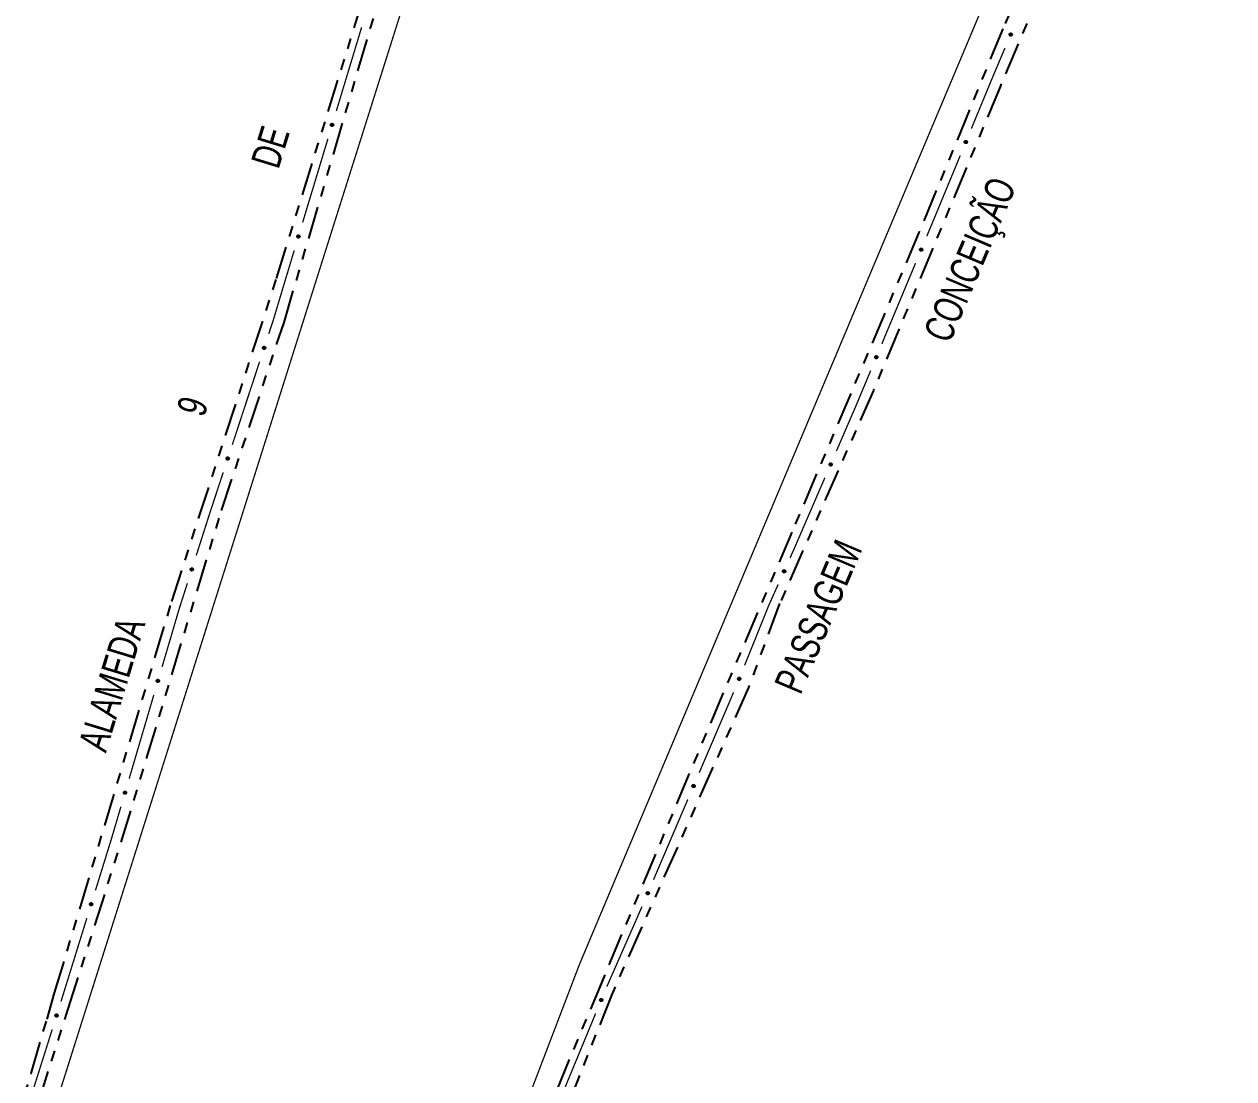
# Model space of a CAD drawing. Extents: x 208948 to 212966, y 4875285 to 4878160.
# Drawn here: x 209844.5 to 210010.5, y 4876806.4 to 4876951.2 of the extents above; entities that cross this region are included whole.
import ezdxf

# ---------------------------------------------------------------- set-up
doc = ezdxf.new("R2010")
doc.units = 0
doc.header["$LTSCALE"] = 1.5
doc.header["$MEASUREMENT"] = 0
doc.linetypes.add('TRACO_25', pattern=[8, 3, -1, 1, -1, 1, -1])
for name, color, linetype in [('RU-QUADRA', 210, 'CONTINUOUS'), ('SV-EIXO-RUA-N-PAV', 6, 'CONTINUOUS'), ('SV-RUA-NAO-PAV', 7, 'CONTINUOUS'), ('SV-TXT-RUA-N-PAV', 7, 'CONTINUOUS')]:
    doc.layers.add(name, color=color, linetype=linetype)
doc.styles.add('ARIAL', font='ARIAL.SHX')

msp = doc.modelspace()

# ---------------------------------------------------------------- linework, layer by layer
at = {"layer": 'RU-QUADRA', "linetype": 'Continuous', "const_width": 0.18, "flags": 128}
msp.add_lwpolyline([(209833.854038, 4876755.64471), (209833.854038, 4876755.64471), (209913.547494, 4877007.803964), (209983.787586, 4876971.967183), (209920.71485, 4876822.169434), (209895.288293, 4876755.649519), (209888.730898, 4876742.782971), (209876.383166, 4876722.24931), (209840.029735, 4876732.578336), (209829.27515, 4876739.238846)], close=True, dxfattribs=at)
at = {"layer": 'SV-EIXO-RUA-N-PAV', "const_width": 0.18}
for points in [[(209887.31233, 4876939.298264), (209890.785004, 4876950.784801)], [(209979.131992, 4876947.952366), (209977.571045, 4876944.269507)], [(209977.481773, 4876944.05888), (209974.51246, 4876936.877287)], [(209977.571045, 4876944.269507), (209977.481773, 4876944.05888)], [(209882.759698, 4876924.239558), (209886.154772, 4876935.469418)], [(209972.9841, 4876933.180787), (209969.927378, 4876925.787786)], [(209969.804017, 4876925.489425), (209968.387299, 4876922.096155)], [(209969.927378, 4876925.787786), (209969.804017, 4876925.489425)], [(209882.682492, 4876923.982762), (209882.759698, 4876924.239558)], [(209878.652992, 4876910.580295), (209881.530803, 4876920.152147)], [(209966.84619, 4876918.404952), (209962.222864, 4876907.331341)], [(209878.026663, 4876908.675745), (209878.651463, 4876910.575646)], [(209878.651463, 4876910.575646), (209878.652992, 4876910.580295)], [(209873.028265, 4876893.476534), (209876.777063, 4876904.875942)], [(209960.681756, 4876903.640137), (209958.75537, 4876899.026133)], [(209958.733766, 4876898.974386), (209955.977644, 4876892.600856)], [(209958.75537, 4876899.026133), (209958.733766, 4876898.974386)], [(209869.903922, 4876883.97598), (209871.778665, 4876889.676731)], [(209954.39, 4876888.929428), (209950.420888, 4876879.750858)], [(209869.599717, 4876883.02453), (209869.903922, 4876883.97598)], [(209868.077014, 4876878.262033), (209869.599717, 4876883.02453)], [(209950.163248, 4876879.155064), (209949.61066, 4876877.922368)], [(209950.420888, 4876879.750858), (209950.163248, 4876879.155064)], [(209865.707939, 4876870.852375), (209866.858851, 4876874.452036)], [(209947.974436, 4876874.27233), (209946.747269, 4876871.534802)], [(209946.747269, 4876871.534802), (209946.681475, 4876871.388033)], [(209863.384671, 4876862.966666), (209865.645532, 4876870.640551)], [(209865.645532, 4876870.640551), (209865.707939, 4876870.852375)], [(209946.681475, 4876871.388033), (209943.37591, 4876863.190231)], [(209858.862948, 4876847.618897), (209862.25424, 4876859.129724)], [(209941.862917, 4876859.487573), (209937.147743, 4876848.452758)], [(209856.423212, 4876839.337868), (209857.732518, 4876843.781955)], [(209935.576019, 4876844.774487), (209930.860846, 4876833.739672)], [(209854.241338, 4876832.301327), (209856.314503, 4876838.987281)], [(209856.314503, 4876838.987281), (209856.423212, 4876839.337868)], [(209929.287391, 4876830.06215), (209924.460107, 4876819.075916)], [(209849.502677, 4876817.019144), (209853.056673, 4876828.480781)], [(209922.917697, 4876815.385404), (209918.331931, 4876804.296186)], [(209844.995855, 4876802.734616), (209848.301866, 4876813.203651)]]:
    msp.add_lwpolyline(points, dxfattribs=at)
at = {"layer": 'SV-EIXO-RUA-N-PAV'}
for points in [[(209980.069887, 4876949.883126), (209980.088874, 4876949.838053), (209980.095975, 4876949.795433), (209980.091666, 4876949.758181), (209980.079275, 4876949.726255), (209980.06292, 4876949.695021), (209980.039482, 4876949.667169), (209980.006622, 4876949.642018), (209979.961542, 4876949.622655), (209979.917403, 4876949.61825), (209979.880656, 4876949.62052), (209979.846621, 4876949.631524), (209979.816545, 4876949.647921), (209979.788419, 4876949.673223), (209979.763256, 4876949.706773), (209979.744883, 4876949.752574), (209979.738208, 4876949.794405), (209979.743322, 4876949.830328), (209979.754601, 4876949.864474), (209979.771681, 4876949.896161), (209979.794845, 4876949.923369), (209979.828669, 4876949.948643), (209979.874116, 4876949.966178), (209979.915761, 4876949.973312), (209979.951746, 4876949.968704), (209979.985113, 4876949.956843), (209980.01664, 4876949.94082), (209980.045618, 4876949.918426), (209980.069887, 4876949.883126)], [(209886.586601, 4876937.278164), (209886.562897, 4876937.320944), (209886.551272, 4876937.362559), (209886.551567, 4876937.400058), (209886.560468, 4876937.433128), (209886.573384, 4876937.465933), (209886.593704, 4876937.496135), (209886.623681, 4876937.524661), (209886.666429, 4876937.54874), (209886.709842, 4876937.557847), (209886.746621, 4876937.559525), (209886.781638, 4876937.552229), (209886.813297, 4876937.539148), (209886.843971, 4876937.517004), (209886.872582, 4876937.486342), (209886.895755, 4876937.442772), (209886.906872, 4876937.401896), (209886.905634, 4876937.365632), (209886.898077, 4876937.330475), (209886.884489, 4876937.297141), (209886.864372, 4876937.267609), (209886.833448, 4876937.238857), (209886.790141, 4876937.216556), (209886.749499, 4876937.205003), (209886.713228, 4876937.20573), (209886.678783, 4876937.21395), (209886.645721, 4876937.226505), (209886.614511, 4876937.245667), (209886.586601, 4876937.278164)], [(209973.904907, 4876935.119755), (209973.924291, 4876935.074852), (209973.931768, 4876935.032296), (209973.927788, 4876934.995007), (209973.91568, 4876934.962973), (209973.899601, 4876934.931596), (209973.876411, 4876934.903538), (209973.843774, 4876934.878098), (209973.798866, 4876934.858337), (209973.754768, 4876934.853543), (209973.718002, 4876934.855488), (209973.683872, 4876934.866191), (209973.653652, 4876934.882322), (209973.625304, 4876934.907374), (209973.599846, 4876934.9407), (209973.581068, 4876934.986338), (209973.574024, 4876935.028109), (209973.578821, 4876935.064075), (209973.589798, 4876935.098319), (209973.606597, 4876935.130156), (209973.62952, 4876935.157567), (209973.66312, 4876935.183139), (209973.708409, 4876935.201075), (209973.749991, 4876935.208576), (209973.786015, 4876935.204286), (209973.819485, 4876935.19272), (209973.851152, 4876935.176976), (209973.880327, 4876935.154839), (209973.904907, 4876935.119755)], [(209881.95986, 4876921.961553), (209881.93609, 4876922.004297), (209881.924402, 4876922.045893), (209881.924639, 4876922.083393), (209881.933489, 4876922.116476), (209881.946355, 4876922.149302), (209881.966628, 4876922.179535), (209881.996562, 4876922.208106), (209882.039272, 4876922.232251), (209882.082671, 4876922.241424), (209882.119448, 4876922.243159), (209882.154476, 4876922.235917), (209882.186155, 4876922.222884), (209882.216863, 4876922.200786), (209882.245521, 4876922.170169), (209882.268761, 4876922.126634), (209882.27994, 4876922.085775), (209882.278758, 4876922.049509), (209882.271255, 4876922.014341), (209882.257718, 4876921.980986), (209882.237646, 4876921.951423), (209882.206767, 4876921.922624), (209882.163494, 4876921.900256), (209882.12287, 4876921.888641), (209882.086597, 4876921.889313), (209882.052139, 4876921.89748), (209882.019059, 4876921.909984), (209881.987819, 4876921.929098), (209881.95986, 4876921.961553)], [(209967.773684, 4876920.340731), (209967.792912, 4876920.295761), (209967.800242, 4876920.253179), (209967.796134, 4876920.215904), (209967.783915, 4876920.183912), (209967.767728, 4876920.152591), (209967.744441, 4876920.124613), (209967.711717, 4876920.099286), (209967.666741, 4876920.07968), (209967.622627, 4876920.075038), (209967.585868, 4876920.077111), (209967.551775, 4876920.087931), (209967.521611, 4876920.104166), (209967.493349, 4876920.129316), (209967.468006, 4876920.16273), (209967.449386, 4876920.208431), (209967.442486, 4876920.250226), (209967.447407, 4876920.286176), (209967.458502, 4876920.320382), (209967.475411, 4876920.352161), (209967.498428, 4876920.379493), (209967.532117, 4876920.404948), (209967.577468, 4876920.422728), (209967.619075, 4876920.430086), (209967.655084, 4876920.425672), (209967.688514, 4876920.41399), (209967.720126, 4876920.398137), (209967.749225, 4876920.375899), (209967.773684, 4876920.340731)], [(209877.252406, 4876906.673743), (209877.229741, 4876906.717083), (209877.219124, 4876906.758966), (209877.220323, 4876906.796447), (209877.230019, 4876906.829292), (209877.243723, 4876906.861776), (209877.264766, 4876906.891479), (209877.295423, 4876906.919273), (209877.338739, 4876906.942314), (209877.382359, 4876906.950371), (209877.419168, 4876906.951161), (209877.453999, 4876906.943023), (209877.485333, 4876906.929181), (209877.515464, 4876906.906303), (209877.543327, 4876906.87496), (209877.565442, 4876906.830844), (209877.575569, 4876906.789711), (209877.573457, 4876906.753488), (209877.565053, 4876906.718523), (209877.550665, 4876906.685527), (209877.529842, 4876906.656489), (209877.498233, 4876906.628492), (209877.454401, 4876906.607242), (209877.413492, 4876906.596673), (209877.377248, 4876906.598275), (209877.343012, 4876906.607324), (209877.310263, 4876906.620672), (209877.279524, 4876906.640582), (209877.252406, 4876906.673743)], [(209961.609249, 4876905.575916), (209961.628478, 4876905.530946), (209961.635808, 4876905.488365), (209961.6317, 4876905.45109), (209961.619481, 4876905.419098), (209961.603294, 4876905.387776), (209961.580007, 4876905.359798), (209961.547282, 4876905.334471), (209961.502307, 4876905.314866), (209961.458193, 4876905.310223), (209961.421433, 4876905.312296), (209961.38734, 4876905.323117), (209961.357177, 4876905.339351), (209961.328915, 4876905.364502), (209961.303572, 4876905.397915), (209961.284952, 4876905.443617), (209961.278052, 4876905.485412), (209961.282972, 4876905.521361), (209961.294068, 4876905.555567), (209961.310977, 4876905.587346), (209961.333994, 4876905.614678), (209961.367682, 4876905.640134), (209961.413034, 4876905.657914), (209961.45464, 4876905.665271), (209961.490649, 4876905.660857), (209961.52408, 4876905.649176), (209961.555692, 4876905.633322), (209961.584791, 4876905.611084), (209961.609249, 4876905.575916)], [(209872.254008, 4876891.474532), (209872.231343, 4876891.517872), (209872.220726, 4876891.559755), (209872.221925, 4876891.597236), (209872.231621, 4876891.630081), (209872.245325, 4876891.662565), (209872.266368, 4876891.692268), (209872.297025, 4876891.720062), (209872.340341, 4876891.743103), (209872.383961, 4876891.75116), (209872.42077, 4876891.75195), (209872.455601, 4876891.743812), (209872.486935, 4876891.72997), (209872.517066, 4876891.707092), (209872.544929, 4876891.675749), (209872.567044, 4876891.631633), (209872.577171, 4876891.5905), (209872.575059, 4876891.554277), (209872.566655, 4876891.519312), (209872.552267, 4876891.486316), (209872.531443, 4876891.457278), (209872.499835, 4876891.429281), (209872.456003, 4876891.408031), (209872.415094, 4876891.397462), (209872.37885, 4876891.399064), (209872.344613, 4876891.408113), (209872.311865, 4876891.421461), (209872.281126, 4876891.441371), (209872.254008, 4876891.474532)], [(209955.341889, 4876890.853328), (209955.360547, 4876890.808119), (209955.367339, 4876890.765448), (209955.36276, 4876890.728228), (209955.350137, 4876890.696393), (209955.333555, 4876890.665279), (209955.309917, 4876890.637597), (209955.276875, 4876890.612686), (209955.231655, 4876890.59365), (209955.187486, 4876890.589566), (209955.150755, 4876890.592103), (209955.116802, 4876890.603354), (209955.086846, 4876890.619969), (209955.058904, 4876890.645474), (209955.033985, 4876890.679205), (209955.015945, 4876890.725139), (209955.009574, 4876890.767018), (209955.014948, 4876890.802902), (209955.026475, 4876890.836965), (209955.043784, 4876890.868527), (209955.067145, 4876890.895566), (209955.101153, 4876890.920594), (209955.146725, 4876890.937799), (209955.188422, 4876890.944631), (209955.224372, 4876890.939762), (209955.257652, 4876890.927658), (209955.289061, 4876890.911407), (209955.317877, 4876890.888803), (209955.341889, 4876890.853328)], [(209867.319324, 4876876.253703), (209867.296302, 4876876.296854), (209867.285339, 4876876.338648), (209867.286228, 4876876.376138), (209867.295653, 4876876.409062), (209867.309088, 4876876.441658), (209867.329884, 4876876.471534), (209867.360311, 4876876.49958), (209867.403435, 4876876.522979), (209867.446987, 4876876.531395), (209867.483788, 4876876.53249), (209867.518685, 4876876.524639), (209867.550132, 4876876.511057), (209867.580451, 4876876.488429), (209867.608572, 4876876.457317), (209867.631051, 4876876.413385), (209867.641517, 4876876.372337), (209867.639705, 4876876.336098), (209867.631591, 4876876.301065), (209867.617475, 4876876.267951), (209867.596892, 4876876.238742), (209867.565517, 4876876.210485), (209867.521861, 4876876.188873), (209867.481041, 4876876.177966), (209867.444786, 4876876.179269), (209867.410475, 4876876.188035), (209867.377617, 4876876.201112), (209867.346715, 4876876.220767), (209867.319324, 4876876.253703)], [(209948.951771, 4876876.18343), (209948.969828, 4876876.137977), (209948.976052, 4876876.09522), (209948.97098, 4876876.058064), (209948.957936, 4876876.026399), (209948.940943, 4876875.995508), (209948.916939, 4876875.968142), (209948.883569, 4876875.943671), (209948.838101, 4876875.925238), (209948.793881, 4876875.92174), (209948.757188, 4876875.924764), (209948.723387, 4876875.936464), (209948.693654, 4876875.953475), (209948.666053, 4876875.979349), (209948.641584, 4876876.013408), (209948.624155, 4876876.059577), (209948.61834, 4876876.101537), (209948.62419, 4876876.137347), (209948.636168, 4876876.171254), (209948.653895, 4876876.202584), (209948.677612, 4876876.22931), (209948.711949, 4876876.253885), (209948.757745, 4876876.270483), (209948.799529, 4876876.276761), (209948.835411, 4876876.271415), (209948.868528, 4876876.258871), (209948.899719, 4876876.242204), (209948.928232, 4876876.21922), (209948.951771, 4876876.18343)], [(209862.673257, 4876860.941481), (209862.649251, 4876860.984093), (209862.637332, 4876861.025624), (209862.637361, 4876861.063124), (209862.646028, 4876861.096256), (209862.658711, 4876861.129152), (209862.678817, 4876861.159497), (209862.708592, 4876861.188234), (209862.751168, 4876861.212616), (209862.794515, 4876861.222029), (209862.831282, 4876861.223968), (209862.86635, 4876861.21692), (209862.8981, 4876861.204063), (209862.92893, 4876861.182136), (209862.957758, 4876861.151678), (209862.981238, 4876861.108273), (209862.992644, 4876861.067476), (209862.991663, 4876861.031205), (209862.984355, 4876860.995995), (209862.971003, 4876860.962565), (209862.951096, 4876860.932892), (209862.920376, 4876860.903922), (209862.877228, 4876860.881315), (209862.836669, 4876860.869475), (209862.800393, 4876860.869946), (209862.765891, 4876860.877921), (209862.732741, 4876860.890242), (209862.701396, 4876860.909182), (209862.673257, 4876860.941481)], [(209942.783798, 4876861.427437), (209942.803575, 4876861.382705), (209942.811425, 4876861.340216), (209942.807773, 4876861.302894), (209942.795946, 4876861.270755), (209942.780143, 4876861.239238), (209942.7572, 4876861.210978), (209942.724787, 4876861.185252), (209942.680055, 4876861.165099), (209942.636001, 4876861.159917), (209942.599219, 4876861.16154), (209942.564996, 4876861.171943), (209942.534636, 4876861.187808), (209942.506069, 4876861.212611), (209942.480319, 4876861.245712), (209942.461143, 4876861.291183), (209942.453732, 4876861.332891), (209942.458213, 4876861.368898), (209942.468889, 4876861.403237), (209942.485408, 4876861.43522), (209942.50809, 4876861.462831), (209942.541464, 4876861.488697), (209942.586595, 4876861.50703), (209942.628109, 4876861.514895), (209942.664169, 4876861.510922), (209942.69774, 4876861.49965), (209942.729543, 4876861.484184), (209942.758912, 4876861.462303), (209942.783798, 4876861.427437)], [(209936.519564, 4876846.702493), (209936.538418, 4876846.657364), (209936.545395, 4876846.614724), (209936.540977, 4876846.577484), (209936.528492, 4876846.545595), (209936.512046, 4876846.514409), (209936.488527, 4876846.486625), (209936.455593, 4876846.461571), (209936.410456, 4876846.44234), (209936.366305, 4876846.438064), (209936.329564, 4876846.440442), (209936.295562, 4876846.451546), (209936.265535, 4876846.46803), (209936.237483, 4876846.493415), (209936.212418, 4876846.527038), (209936.194179, 4876846.572893), (209936.187626, 4876846.614743), (209936.192845, 4876846.650651), (209936.204224, 4876846.684763), (209936.221397, 4876846.7164), (209936.24464, 4876846.74354), (209936.278539, 4876846.768715), (209936.324036, 4876846.786118), (209936.365703, 4876846.79313), (209936.401674, 4876846.788416), (209936.435006, 4876846.776457), (209936.466486, 4876846.760342), (209936.495399, 4876846.737863), (209936.519564, 4876846.702493)], [(209858.151535, 4876845.593712), (209858.127528, 4876845.636323), (209858.11561, 4876845.677855), (209858.115639, 4876845.715355), (209858.124305, 4876845.748486), (209858.136989, 4876845.781383), (209858.157094, 4876845.811728), (209858.186869, 4876845.840465), (209858.229445, 4876845.864846), (209858.272793, 4876845.87426), (209858.309559, 4876845.876198), (209858.344627, 4876845.869151), (209858.376378, 4876845.856293), (209858.407208, 4876845.834367), (209858.436035, 4876845.803908), (209858.459516, 4876845.760503), (209858.470921, 4876845.719707), (209858.469941, 4876845.683435), (209858.462632, 4876845.648226), (209858.449281, 4876845.614796), (209858.429373, 4876845.585122), (209858.398654, 4876845.556153), (209858.355506, 4876845.533545), (209858.314946, 4876845.521705), (209858.278671, 4876845.522176), (209858.244168, 4876845.530152), (209858.211019, 4876845.542472), (209858.179674, 4876845.561413), (209858.151535, 4876845.593712)], [(209930.232667, 4876831.989406), (209930.251521, 4876831.944278), (209930.258497, 4876831.901637), (209930.254079, 4876831.864398), (209930.241595, 4876831.832508), (209930.225148, 4876831.801322), (209930.201629, 4876831.773539), (209930.168696, 4876831.748484), (209930.123559, 4876831.729253), (209930.079408, 4876831.724978), (209930.042667, 4876831.727355), (209930.008665, 4876831.738459), (209929.978637, 4876831.754944), (209929.950585, 4876831.780328), (209929.925521, 4876831.813951), (209929.907281, 4876831.859806), (209929.900729, 4876831.901657), (209929.905948, 4876831.937564), (209929.917327, 4876831.971677), (209929.934499, 4876832.003314), (209929.957743, 4876832.030454), (209929.991642, 4876832.055629), (209930.037139, 4876832.073031), (209930.078805, 4876832.080043), (209930.114777, 4876832.07533), (209930.148109, 4876832.063371), (209930.179588, 4876832.047255), (209930.208501, 4876832.024776), (209930.232667, 4876831.989406)], [(209853.501311, 4876830.286421), (209853.47791, 4876830.329369), (209853.466581, 4876830.371065), (209853.467141, 4876830.408561), (209853.476276, 4876830.441566), (209853.489425, 4876830.47428), (209853.509958, 4876830.504337), (209853.540137, 4876830.532649), (209853.583054, 4876830.556425), (209853.62653, 4876830.565224), (209853.663321, 4876830.566641), (209853.698285, 4876830.559097), (209853.729851, 4876830.545792), (209853.760367, 4876830.523431), (209853.78876, 4876830.492567), (209853.811623, 4876830.448834), (209853.82245, 4876830.40788), (209853.820956, 4876830.371626), (209853.813149, 4876830.336523), (209853.799325, 4876830.303286), (209853.779, 4876830.273897), (209853.747873, 4876830.245366), (209853.704409, 4876830.223372), (209853.663686, 4876830.212107), (209853.627421, 4876830.213092), (209853.593035, 4876830.221556), (209853.560063, 4876830.234345), (209853.528989, 4876830.253727), (209853.501311, 4876830.286421)], [(209923.838624, 4876817.324315), (209923.858005, 4876817.279411), (209923.86548, 4876817.236854), (209923.861498, 4876817.199566), (209923.849387, 4876817.167533), (209923.833306, 4876817.136156), (209923.810114, 4876817.1081), (209923.777476, 4876817.082662), (209923.732567, 4876817.062904), (209923.688469, 4876817.058112), (209923.651703, 4876817.06006), (209923.617573, 4876817.070765), (209923.587355, 4876817.086897), (209923.559008, 4876817.111952), (209923.533552, 4876817.145279), (209923.514777, 4876817.190918), (209923.507736, 4876817.232689), (209923.512534, 4876817.268655), (209923.523514, 4876817.302898), (209923.540315, 4876817.334734), (209923.563239, 4876817.362144), (209923.596841, 4876817.387714), (209923.642132, 4876817.405647), (209923.683713, 4876817.413146), (209923.719737, 4876817.408854), (209923.753207, 4876817.397286), (209923.784873, 4876817.381539), (209923.814047, 4876817.3594), (209923.838624, 4876817.324315)], [(209848.755891, 4876815.006954), (209848.732715, 4876815.050023), (209848.721603, 4876815.091777), (209848.722358, 4876815.12927), (209848.731664, 4876815.162227), (209848.744983, 4876815.194872), (209848.765672, 4876815.224822), (209848.795998, 4876815.252977), (209848.839038, 4876815.276529), (209848.88256, 4876815.285101), (209848.919357, 4876815.286327), (209848.954282, 4876815.278602), (209848.985778, 4876815.265132), (209849.016177, 4876815.242613), (209849.044409, 4876815.211602), (209849.067045, 4876815.16775), (209849.077658, 4876815.12674), (209849.075975, 4876815.090495), (209849.067986, 4876815.055433), (209849.05399, 4876815.022268), (209849.033511, 4876814.992986), (209849.002237, 4876814.964617), (209848.958659, 4876814.942849), (209848.917878, 4876814.931796), (209848.881618, 4876814.93297), (209848.847277, 4876814.941612), (209848.814372, 4876814.954572), (209848.7834, 4876814.974116), (209848.755891, 4876815.006954)]]:
    msp.add_lwpolyline(points, close=True, dxfattribs=at)
for points in [[(209979.771681, 4876949.896161), (209979.738208, 4876949.794405)], [(209979.782154, 4876949.905521), (209979.743599, 4876949.779588)], [(209979.794845, 4876949.923369), (209979.744883, 4876949.752574)], [(209979.811799, 4876949.930007), (209979.75667, 4876949.736997)], [(209979.828669, 4876949.948643), (209979.763256, 4876949.706773)], [(209979.851303, 4876949.953278), (209979.776555, 4876949.693)], [(209979.874116, 4876949.966178), (209979.788419, 4876949.673223)], [(209979.893169, 4876949.968138), (209979.803362, 4876949.665336)], [(209979.915761, 4876949.973312), (209979.816545, 4876949.647921)], [(209979.931691, 4876949.968113), (209979.832299, 4876949.642697)], [(209979.951746, 4876949.968704), (209979.846621, 4876949.631524)], [(209979.967019, 4876949.96055), (209979.861919, 4876949.628661)], [(209979.985113, 4876949.956843), (209979.880656, 4876949.62052)], [(209980.000407, 4876949.944917), (209979.902613, 4876949.62327)], [(209980.01664, 4876949.94082), (209979.917403, 4876949.61825)], [(209980.029153, 4876949.925323), (209979.941667, 4876949.624501)], [(209980.045618, 4876949.918426), (209979.961542, 4876949.622655)], [(209980.055769, 4876949.900703), (209979.983725, 4876949.636316)], [(209980.069887, 4876949.883126), (209980.006622, 4876949.642018)], [(209980.079232, 4876949.858154), (209980.02555, 4876949.661567)], [(209980.088874, 4876949.838053), (209980.039482, 4876949.667169)], [(209980.093026, 4876949.813775), (209980.053747, 4876949.689631)], [(209980.095975, 4876949.795433), (209980.06292, 4876949.695021)], [(209886.551272, 4876937.362559), (209886.573384, 4876937.465933)], [(209886.556168, 4876937.344638), (209886.581926, 4876937.472275)], [(209886.562897, 4876937.320944), (209886.593704, 4876937.496135)], [(209886.574636, 4876937.301991), (209886.606955, 4876937.503197)], [(209886.586601, 4876937.278164), (209886.623681, 4876937.524661)], [(209886.602521, 4876937.2622), (209886.645836, 4876937.532783)], [(209886.614511, 4876937.245667), (209886.666429, 4876937.54874)], [(209886.63162, 4876937.240573), (209886.686387, 4876937.549034)], [(209886.645721, 4876937.226505), (209886.709842, 4876937.557847)], [(209886.662299, 4876937.22417), (209886.725085, 4876937.55444)], [(209886.678783, 4876937.21395), (209886.746621, 4876937.559525)], [(209886.69717, 4876937.212202), (209886.766122, 4876937.553438)], [(209886.713228, 4876937.20573), (209886.781638, 4876937.552229)], [(209886.733104, 4876937.208466), (209886.797074, 4876937.542655)], [(209886.749499, 4876937.205003), (209886.813297, 4876937.539148)], [(209886.771407, 4876937.212567), (209886.82827, 4876937.523245)], [(209886.790141, 4876937.216556), (209886.843971, 4876937.517004)], [(209886.811442, 4876937.231825), (209886.857886, 4876937.498611)], [(209886.833448, 4876937.238857), (209886.872582, 4876937.486342)], [(209886.848226, 4876937.259193), (209886.882368, 4876937.456996)], [(209886.864372, 4876937.267609), (209886.895755, 4876937.442772)], [(209886.875078, 4876937.286713), (209886.899925, 4876937.416051)], [(209886.884489, 4876937.297141), (209886.906872, 4876937.401896)], [(209973.606597, 4876935.130156), (209973.574024, 4876935.028109)], [(209973.616987, 4876935.139608), (209973.579546, 4876935.013339)], [(209973.62952, 4876935.157567), (209973.581068, 4876934.986338)], [(209973.646414, 4876935.164355), (209973.592992, 4876934.970866)], [(209973.66312, 4876935.183139), (209973.599846, 4876934.9407)], [(209973.685711, 4876935.187974), (209973.613265, 4876934.927046)], [(209973.708409, 4876935.201075), (209973.625304, 4876934.907374)], [(209973.727445, 4876935.203203), (209973.640316, 4876934.89962)], [(209973.749991, 4876935.208576), (209973.653652, 4876934.882322)], [(209973.765966, 4876935.203518), (209973.669452, 4876934.877237)], [(209973.786015, 4876935.204286), (209973.683872, 4876934.866191)], [(209973.801359, 4876935.196267), (209973.699194, 4876934.863463)], [(209973.819485, 4876935.19272), (209973.718002, 4876934.855488)], [(209973.834884, 4876935.180929), (209973.739934, 4876934.858431)], [(209973.851152, 4876935.176976), (209973.754768, 4876934.853543)], [(209973.863802, 4876935.16159), (209973.778976, 4876934.860008)], [(209973.880327, 4876935.154839), (209973.798866, 4876934.858337)], [(209973.890634, 4876935.137207), (209973.820928, 4876934.872193)], [(209973.904907, 4876935.119755), (209973.843774, 4876934.878098)], [(209973.914472, 4876935.094867), (209973.862529, 4876934.897813)], [(209973.924291, 4876935.074852), (209973.876411, 4876934.903538)], [(209973.928658, 4876935.050611), (209973.890477, 4876934.926125)], [(209973.931768, 4876935.032296), (209973.899601, 4876934.931596)], [(209881.924402, 4876922.045893), (209881.946355, 4876922.149302)], [(209881.929325, 4876922.02798), (209881.954887, 4876922.155656)], [(209881.93609, 4876922.004297), (209881.966628, 4876922.179535)], [(209881.947858, 4876921.985362), (209881.979869, 4876922.186617)], [(209881.95986, 4876921.961553), (209881.996562, 4876922.208106)], [(209881.975804, 4876921.945613), (209882.018704, 4876922.216262)], [(209881.987819, 4876921.929098), (209882.039272, 4876922.232251)], [(209882.004936, 4876921.92403), (209882.05923, 4876922.232575)], [(209882.019059, 4876921.909984), (209882.082671, 4876922.241424)], [(209882.03564, 4876921.907675), (209882.09792, 4876922.238041)], [(209882.052139, 4876921.89748), (209882.119448, 4876922.243159)], [(209882.070529, 4876921.89576), (209882.138958, 4876922.237101)], [(209882.086597, 4876921.889313), (209882.154476, 4876922.235917)], [(209882.106469, 4876921.892079), (209882.169927, 4876922.226366)], [(209882.12287, 4876921.888641), (209882.186155, 4876922.222884)], [(209882.144766, 4876921.896239), (209882.201152, 4876922.207004)], [(209882.163494, 4876921.900256), (209882.216863, 4876922.200786)], [(209882.184771, 4876921.915558), (209882.230806, 4876922.182415)], [(209882.206767, 4876921.922624), (209882.245521, 4876922.170169)], [(209882.221513, 4876921.942982), (209882.255352, 4876922.140838)], [(209882.237646, 4876921.951423), (209882.268761, 4876922.126634)], [(209882.248323, 4876921.970543), (209882.272972, 4876922.099919)], [(209882.257718, 4876921.980986), (209882.27994, 4876922.085775)], [(209967.475411, 4876920.352161), (209967.442486, 4876920.250226)], [(209967.485834, 4876920.361577), (209967.447957, 4876920.235438)], [(209967.498428, 4876920.379493), (209967.449386, 4876920.208431)], [(209967.515346, 4876920.386222), (209967.461257, 4876920.192918)], [(209967.532117, 4876920.404948), (209967.468006, 4876920.16273)], [(209967.554725, 4876920.409706), (209967.481378, 4876920.149029)], [(209967.577468, 4876920.422728), (209967.493349, 4876920.129316)], [(209967.596511, 4876920.42479), (209967.508334, 4876920.12151)], [(209967.619075, 4876920.430086), (209967.521611, 4876920.104166)], [(209967.635032, 4876920.424973), (209967.537393, 4876920.099027)], [(209967.655084, 4876920.425672), (209967.551775, 4876920.087931)], [(209967.6704, 4876920.4176), (209967.567087, 4876920.08515)], [(209967.688514, 4876920.41399), (209967.585868, 4876920.077111)], [(209967.703872, 4876920.402146), (209967.607809, 4876920.079978)], [(209967.720126, 4876920.398137), (209967.622627, 4876920.075038)], [(209967.732723, 4876920.382707), (209967.646857, 4876920.081419)], [(209967.749225, 4876920.375899), (209967.666741, 4876920.07968)], [(209967.759471, 4876920.358232), (209967.688851, 4876920.09346)], [(209967.773684, 4876920.340731), (209967.711717, 4876920.099286)], [(209967.783162, 4876920.31581), (209967.730539, 4876920.118936)], [(209967.792912, 4876920.295761), (209967.744441, 4876920.124613)], [(209967.797196, 4876920.271505), (209967.758585, 4876920.147151)], [(209967.800242, 4876920.253179), (209967.767728, 4876920.152591)], [(209877.219124, 4876906.758966), (209877.243723, 4876906.861776)], [(209877.223586, 4876906.740932), (209877.252416, 4876906.86791)], [(209877.229741, 4876906.717083), (209877.264766, 4876906.891479)], [(209877.24102, 4876906.697852), (209877.278184, 4876906.898219)], [(209877.252406, 4876906.673743), (209877.295423, 4876906.919273)], [(209877.267936, 4876906.657399), (209877.317767, 4876906.926858)], [(209877.279524, 4876906.640582), (209877.338739, 4876906.942314)], [(209877.296505, 4876906.635076), (209877.358698, 4876906.942126)], [(209877.310263, 4876906.620672), (209877.382359, 4876906.950371)], [(209877.32678, 4876906.617938), (209877.397516, 4876906.946597)], [(209877.343012, 4876906.607324), (209877.419168, 4876906.951161)], [(209877.361352, 4876906.605132), (209877.438516, 4876906.944605)], [(209877.377248, 4876906.598275), (209877.453999, 4876906.943023)], [(209877.397185, 4876906.60053), (209877.4692, 4876906.933078)], [(209877.413492, 4876906.596673), (209877.485333, 4876906.929181)], [(209877.435576, 4876906.603706), (209877.499918, 4876906.912922)], [(209877.454401, 4876906.607242), (209877.515464, 4876906.906303)], [(209877.476064, 4876906.621992), (209877.528931, 4876906.88758)], [(209877.498233, 4876906.628492), (209877.543327, 4876906.87496)], [(209877.513498, 4876906.648465), (209877.552402, 4876906.845387)], [(209877.529842, 4876906.656489), (209877.565442, 4876906.830844)], [(209877.541005, 4876906.675329), (209877.568966, 4876906.80403)], [(209877.550665, 4876906.685527), (209877.575569, 4876906.789711)], [(209961.310977, 4876905.587346), (209961.278052, 4876905.485412)], [(209961.3214, 4876905.596762), (209961.283523, 4876905.470624)], [(209961.333994, 4876905.614678), (209961.284952, 4876905.443617)], [(209961.350912, 4876905.621407), (209961.296822, 4876905.428104)], [(209961.367682, 4876905.640134), (209961.303572, 4876905.397915)], [(209961.39029, 4876905.644891), (209961.316944, 4876905.384215)], [(209961.413034, 4876905.657914), (209961.328915, 4876905.364502)], [(209961.432076, 4876905.659976), (209961.3439, 4876905.356695)], [(209961.45464, 4876905.665271), (209961.357177, 4876905.339351)], [(209961.470598, 4876905.660158), (209961.372958, 4876905.334212)], [(209961.490649, 4876905.660857), (209961.38734, 4876905.323117)], [(209961.505965, 4876905.652785), (209961.402653, 4876905.320336)], [(209961.52408, 4876905.649176), (209961.421433, 4876905.312296)], [(209961.539438, 4876905.637332), (209961.443375, 4876905.315163)], [(209961.555692, 4876905.633322), (209961.458193, 4876905.310223)], [(209961.568289, 4876905.617893), (209961.482423, 4876905.316605)], [(209961.584791, 4876905.611084), (209961.502307, 4876905.314866)], [(209961.595037, 4876905.593417), (209961.524416, 4876905.328645)], [(209961.609249, 4876905.575916), (209961.547282, 4876905.334471)], [(209961.618728, 4876905.550995), (209961.566105, 4876905.354122)], [(209961.628478, 4876905.530946), (209961.580007, 4876905.359798)], [(209961.632761, 4876905.50669), (209961.594151, 4876905.382337)], [(209961.635808, 4876905.488365), (209961.603294, 4876905.387776)], [(209872.220726, 4876891.559755), (209872.245325, 4876891.662565)], [(209872.225188, 4876891.541721), (209872.254018, 4876891.668699)], [(209872.231343, 4876891.517872), (209872.266368, 4876891.692268)], [(209872.242622, 4876891.498641), (209872.279786, 4876891.699008)], [(209872.254008, 4876891.474532), (209872.297025, 4876891.720062)], [(209872.269538, 4876891.458188), (209872.319369, 4876891.727647)], [(209872.281126, 4876891.441371), (209872.340341, 4876891.743103)], [(209872.298107, 4876891.435865), (209872.3603, 4876891.742915)], [(209872.311865, 4876891.421461), (209872.383961, 4876891.75116)], [(209872.328381, 4876891.418727), (209872.399117, 4876891.747386)], [(209872.344613, 4876891.408113), (209872.42077, 4876891.75195)], [(209872.362953, 4876891.405921), (209872.440118, 4876891.745394)], [(209872.37885, 4876891.399064), (209872.455601, 4876891.743812)], [(209872.398787, 4876891.401319), (209872.470801, 4876891.733867)], [(209872.415094, 4876891.397462), (209872.486935, 4876891.72997)], [(209872.437178, 4876891.404495), (209872.501519, 4876891.713711)], [(209872.456003, 4876891.408031), (209872.517066, 4876891.707092)], [(209872.477665, 4876891.422781), (209872.530532, 4876891.688369)], [(209872.499835, 4876891.429281), (209872.544929, 4876891.675749)], [(209872.515099, 4876891.449254), (209872.554004, 4876891.646176)], [(209872.531443, 4876891.457278), (209872.567044, 4876891.631633)], [(209872.542607, 4876891.476118), (209872.570568, 4876891.604819)], [(209872.552267, 4876891.486316), (209872.577171, 4876891.5905)], [(209955.043784, 4876890.868527), (209955.009574, 4876890.767018)], [(209955.054326, 4876890.877811), (209955.014857, 4876890.752161)], [(209955.067145, 4876890.895566), (209955.015945, 4876890.725139)], [(209955.084147, 4876890.902081), (209955.027618, 4876890.709477)], [(209955.101153, 4876890.920594), (209955.033985, 4876890.679205)], [(209955.123819, 4876890.925065), (209955.047183, 4876890.665337)], [(209955.146725, 4876890.937799), (209955.058904, 4876890.645474)], [(209955.165792, 4876890.939621), (209955.073789, 4876890.637479)], [(209955.188422, 4876890.944631), (209955.086846, 4876890.619969)], [(209955.204313, 4876890.939316), (209955.102561, 4876890.61463)], [(209955.224372, 4876890.939762), (209955.116802, 4876890.603354)], [(209955.239585, 4876890.931497), (209955.132078, 4876890.60038)], [(209955.257652, 4876890.927658), (209955.150755, 4876890.592103)], [(209955.272859, 4876890.915621), (209955.172732, 4876890.594693)], [(209955.289061, 4876890.911407), (209955.187486, 4876890.589566)], [(209955.301462, 4876890.895819), (209955.211794, 4876890.595641)], [(209955.317877, 4876890.888803), (209955.231655, 4876890.59365)], [(209955.327898, 4876890.871007), (209955.253937, 4876890.60715)], [(209955.341889, 4876890.853328), (209955.276875, 4876890.612686)], [(209955.351052, 4876890.828289), (209955.295944, 4876890.632097)], [(209955.360547, 4876890.808119), (209955.309917, 4876890.637597)], [(209955.364524, 4876890.783811), (209955.324344, 4876890.659955)], [(209955.367339, 4876890.765448), (209955.333555, 4876890.665279)], [(209867.285339, 4876876.338648), (209867.309088, 4876876.441658)], [(209867.28995, 4876876.320652), (209867.31773, 4876876.447864)], [(209867.296302, 4876876.296854), (209867.329884, 4876876.471534)], [(209867.307739, 4876876.277717), (209867.343246, 4876876.478385)], [(209867.319324, 4876876.253703), (209867.360311, 4876876.49958)], [(209867.334988, 4876876.237488), (209867.382591, 4876876.50735)], [(209867.346715, 4876876.220767), (209867.403435, 4876876.522979)], [(209867.363741, 4876876.215402), (209867.423395, 4876876.522955)], [(209867.377617, 4876876.201112), (209867.446987, 4876876.531395)], [(209867.394156, 4876876.198515), (209867.462174, 4876876.527747)], [(209867.410475, 4876876.188035), (209867.483788, 4876876.53249)], [(209867.428833, 4876876.185995), (209867.50319, 4876876.526094)], [(209867.444786, 4876876.179269), (209867.518685, 4876876.524639)], [(209867.464703, 4876876.181689), (209867.533967, 4876876.514821)], [(209867.481041, 4876876.177966), (209867.550132, 4876876.511057)], [(209867.503066, 4876876.185182), (209867.564851, 4876876.494919)], [(209867.521861, 4876876.188873), (209867.580451, 4876876.488429)], [(209867.543401, 4876876.203802), (209867.594072, 4876876.469817)], [(209867.565517, 4876876.210485), (209867.608572, 4876876.457317)], [(209867.580615, 4876876.230583), (209867.617891, 4876876.42782)], [(209867.596892, 4876876.238742), (209867.631051, 4876876.413385)], [(209867.6079, 4876876.257673), (209867.634796, 4876876.386601)], [(209867.617475, 4876876.267951), (209867.641517, 4876876.372337)], [(209948.653895, 4876876.202584), (209948.61834, 4876876.101537)], [(209948.664558, 4876876.211727), (209948.623425, 4876876.086612)], [(209948.677612, 4876876.22931), (209948.624155, 4876876.059577)], [(209948.694699, 4876876.235599), (209948.635619, 4876876.043762)], [(209948.711949, 4876876.253885), (209948.641584, 4876876.013408)], [(209948.734672, 4876876.258054), (209948.654597, 4876875.999366)], [(209948.757745, 4876876.270483), (209948.666053, 4876875.979349)], [(209948.776835, 4876876.272052), (209948.680831, 4876875.971157)], [(209948.799529, 4876876.276761), (209948.693654, 4876875.953475)], [(209948.815349, 4876876.271236), (209948.709297, 4876875.947929)], [(209948.835411, 4876876.271415), (209948.723387, 4876875.936464)], [(209948.850513, 4876876.262949), (209948.738622, 4876875.933288)], [(209948.868528, 4876876.258871), (209948.757188, 4876875.924764)], [(209948.883574, 4876876.246634), (209948.779197, 4876875.927062)], [(209948.899719, 4876876.242204), (209948.793881, 4876875.92174)], [(209948.911911, 4876876.226454), (209948.818268, 4876875.927491)], [(209948.928232, 4876876.21922), (209948.838101, 4876875.925238)], [(209948.938016, 4876876.201293), (209948.86056, 4876875.93844)], [(209948.951771, 4876876.18343), (209948.883569, 4876875.943671)], [(209948.960601, 4876876.158272), (209948.902895, 4876875.962828)], [(209948.969828, 4876876.137977), (209948.916939, 4876875.968142)], [(209948.973481, 4876876.113618), (209948.931662, 4876875.990307)], [(209948.976052, 4876876.09522), (209948.940943, 4876875.995508)], [(209862.637332, 4876861.025624), (209862.658711, 4876861.129152)], [(209862.642354, 4876861.007738), (209862.667209, 4876861.135554)], [(209862.649251, 4876860.984093), (209862.678817, 4876861.159497)], [(209862.661124, 4876860.965223), (209862.692018, 4876861.166653)], [(209862.673257, 4876860.941481), (209862.708592, 4876861.188234)], [(209862.689289, 4876860.92563), (209862.730688, 4876861.196513)], [(209862.701396, 4876860.909182), (209862.751168, 4876861.212616)], [(209862.718541, 4876860.904209), (209862.771123, 4876861.21305)], [(209862.732741, 4876860.890242), (209862.794515, 4876861.222029)], [(209862.749335, 4876860.888024), (209862.809782, 4876861.218731)], [(209862.765891, 4876860.877921), (209862.831282, 4876861.223968)], [(209862.78429, 4876860.876304), (209862.850825, 4876861.218019)], [(209862.800393, 4876860.869946), (209862.86635, 4876861.21692)], [(209862.82025, 4876860.872822), (209862.881853, 4876861.207455)], [(209862.836669, 4876860.869475), (209862.8981, 4876861.204063)], [(209862.858523, 4876860.877193), (209862.913185, 4876861.188266)], [(209862.877228, 4876860.881315), (209862.92893, 4876861.182136)], [(209862.89842, 4876860.896734), (209862.942975, 4876861.163842)], [(209862.920376, 4876860.903922), (209862.957758, 4876861.151678)], [(209862.93501, 4876860.924362), (209862.967751, 4876861.122402)], [(209862.951096, 4876860.932892), (209862.981238, 4876861.108273)], [(209862.961666, 4876860.952071), (209862.985597, 4876861.081582)], [(209862.971003, 4876860.962565), (209862.992644, 4876861.067476)], [(209942.485408, 4876861.43522), (209942.453732, 4876861.332891)], [(209942.495716, 4876861.444763), (209942.459383, 4876861.31817)], [(209942.50809, 4876861.462831), (209942.461143, 4876861.291183)], [(209942.524924, 4876861.469767), (209942.473202, 4876861.275816)], [(209942.541464, 4876861.488697), (209942.480319, 4876861.245712)], [(209942.564013, 4876861.49373), (209942.493858, 4876861.232177)], [(209942.586595, 4876861.50703), (209942.506069, 4876861.212611)], [(209942.605611, 4876861.509324), (209942.521148, 4876861.204988)], [(209942.628109, 4876861.514895), (209942.534636, 4876861.187808)], [(209942.644128, 4876861.509978), (209942.55048, 4876861.182862)], [(209942.664169, 4876861.510922), (209942.564996, 4876861.171943)], [(209942.679583, 4876861.503038), (209942.580342, 4876861.16935)], [(209942.69774, 4876861.49965), (209942.599219, 4876861.16154)], [(209942.713241, 4876861.487994), (209942.621124, 4876861.164676)], [(209942.729543, 4876861.484184), (209942.636001, 4876861.159917)], [(209942.742328, 4876861.46891), (209942.660151, 4876861.166594)], [(209942.758912, 4876861.462303), (209942.680055, 4876861.165099)], [(209942.769373, 4876861.444763), (209942.701994, 4876861.179147)], [(209942.783798, 4876861.427437), (209942.724787, 4876861.185252)], [(209942.793581, 4876861.402633), (209942.743369, 4876861.205131)], [(209942.803575, 4876861.382705), (209942.7572, 4876861.210978)], [(209942.808155, 4876861.358504), (209942.771067, 4876861.233687)], [(209942.811425, 4876861.340216), (209942.780143, 4876861.239238)], [(209936.221397, 4876846.7164), (209936.187626, 4876846.614743)], [(209936.231898, 4876846.72573), (209936.192974, 4876846.59991)], [(209936.24464, 4876846.74354), (209936.194179, 4876846.572893)], [(209936.261614, 4876846.750129), (209936.20592, 4876846.557281)], [(209936.278539, 4876846.768715), (209936.212418, 4876846.527038)], [(209936.301186, 4876846.773284), (209936.225676, 4876846.513227)], [(209936.324036, 4876846.786118), (209936.237483, 4876846.493415)], [(209936.343096, 4876846.788021), (209936.252402, 4876846.485484)], [(209936.365703, 4876846.79313), (209936.265535, 4876846.46803)], [(209936.381618, 4876846.787884), (209936.281273, 4876846.46276)], [(209936.401674, 4876846.788416), (209936.295562, 4876846.451546)], [(209936.416923, 4876846.780217), (209936.310852, 4876846.448638)], [(209936.435006, 4876846.776457), (209936.329564, 4876846.440442)], [(209936.450265, 4876846.764486), (209936.351529, 4876846.443127)], [(209936.466486, 4876846.760342), (209936.366305, 4876846.438064)], [(209936.478954, 4876846.744808), (209936.390587, 4876846.444244)], [(209936.495399, 4876846.737863), (209936.410456, 4876846.44234)], [(209936.505497, 4876846.720111), (209936.43268, 4876846.455935)], [(209936.519564, 4876846.702493), (209936.455593, 4876846.461571)], [(209936.528835, 4876846.677494), (209936.474579, 4876846.481064)], [(209858.11561, 4876845.677855), (209858.136989, 4876845.781383)], [(209858.120632, 4876845.659969), (209858.145486, 4876845.787785)], [(209858.127528, 4876845.636323), (209858.157094, 4876845.811728)], [(209858.139401, 4876845.617454), (209858.170296, 4876845.818883)], [(209858.151535, 4876845.593712), (209858.186869, 4876845.840465)], [(209858.167567, 4876845.577861), (209858.208966, 4876845.848743)], [(209858.179674, 4876845.561413), (209858.229445, 4876845.864846)], [(209858.196819, 4876845.55644), (209858.249401, 4876845.865281)], [(209858.211019, 4876845.542472), (209858.272793, 4876845.87426)], [(209858.227613, 4876845.540255), (209858.28806, 4876845.870961)], [(209858.244168, 4876845.530152), (209858.309559, 4876845.876198)], [(209858.262568, 4876845.528534), (209858.329103, 4876845.870249)], [(209858.278671, 4876845.522176), (209858.344627, 4876845.869151)], [(209858.298527, 4876845.525052), (209858.360131, 4876845.859685)], [(209858.314946, 4876845.521705), (209858.376378, 4876845.856293)], [(209858.3368, 4876845.529424), (209858.391463, 4876845.840497)], [(209858.355506, 4876845.533545), (209858.407208, 4876845.834367)], [(209858.376698, 4876845.548965), (209858.421252, 4876845.816073)], [(209858.398654, 4876845.556153), (209858.436035, 4876845.803908)], [(209858.413288, 4876845.576593), (209858.446029, 4876845.774633)], [(209858.429373, 4876845.585122), (209858.459516, 4876845.760503)], [(209858.439944, 4876845.604302), (209858.463875, 4876845.733812)], [(209858.449281, 4876845.614796), (209858.470921, 4876845.719707)], [(209936.538418, 4876846.657364), (209936.488527, 4876846.486625)], [(209936.5425, 4876846.633074), (209936.502858, 4876846.509045)], [(209936.545395, 4876846.614724), (209936.512046, 4876846.514409)], [(209929.934499, 4876832.003314), (209929.900729, 4876831.901657)], [(209929.945, 4876832.012643), (209929.906076, 4876831.886823)], [(209929.957743, 4876832.030454), (209929.907281, 4876831.859806)], [(209929.974716, 4876832.037042), (209929.919022, 4876831.844195)], [(209929.991642, 4876832.055629), (209929.925521, 4876831.813951)], [(209930.014288, 4876832.060198), (209929.938779, 4876831.80014)], [(209930.037139, 4876832.073031), (209929.950585, 4876831.780328)], [(209930.056198, 4876832.074935), (209929.965505, 4876831.772397)], [(209930.078805, 4876832.080043), (209929.978637, 4876831.754944)], [(209930.09472, 4876832.074797), (209929.994376, 4876831.749674)], [(209930.114777, 4876832.07533), (209930.008665, 4876831.738459)], [(209930.130025, 4876832.067131), (209930.023954, 4876831.735551)], [(209930.148109, 4876832.063371), (209930.042667, 4876831.727355)], [(209930.163368, 4876832.051399), (209930.064632, 4876831.73004)], [(209930.179588, 4876832.047255), (209930.079408, 4876831.724978)], [(209930.192056, 4876832.031722), (209930.10369, 4876831.731157)], [(209930.208501, 4876832.024776), (209930.123559, 4876831.729253)], [(209930.2186, 4876832.007025), (209930.145782, 4876831.742849)], [(209930.232667, 4876831.989406), (209930.168696, 4876831.748484)], [(209930.241938, 4876831.964407), (209930.187681, 4876831.767978)], [(209930.251521, 4876831.944278), (209930.201629, 4876831.773539)], [(209930.255603, 4876831.919987), (209930.21596, 4876831.795959)], [(209930.258497, 4876831.901637), (209930.225148, 4876831.801322)], [(209853.466581, 4876830.371065), (209853.489425, 4876830.47428)], [(209853.471349, 4876830.35311), (209853.498012, 4876830.480561)], [(209853.47791, 4876830.329369), (209853.509958, 4876830.504337)], [(209853.489515, 4876830.310333), (209853.523259, 4876830.511305)], [(209853.501311, 4876830.286421), (209853.540137, 4876830.532649)], [(209853.517117, 4876830.270345), (209853.562348, 4876830.540614)], [(209853.528989, 4876830.253727), (209853.583054, 4876830.556425)], [(209853.546062, 4876830.248512), (209853.603014, 4876830.556577)], [(209853.560063, 4876830.234345), (209853.62653, 4876830.565224)], [(209853.576624, 4876830.231892), (209853.641749, 4876830.561709)], [(209853.593035, 4876830.221556), (209853.663321, 4876830.566641)], [(209853.611409, 4876830.219677), (209853.682778, 4876830.560416)], [(209853.627421, 4876830.213092), (209853.698285, 4876830.559097)], [(209853.647316, 4876830.215687), (209853.713653, 4876830.549414)], [(209853.663686, 4876830.212107), (209853.729851, 4876830.545792)], [(209853.685647, 4876830.219516), (209853.74471, 4876830.529783)], [(209853.704409, 4876830.223372), (209853.760367, 4876830.523431)], [(209853.725817, 4876830.23849), (209853.774151, 4876830.50494)], [(209853.747873, 4876830.245366), (209853.78876, 4876830.492567)], [(209853.762795, 4876830.265596), (209853.798338, 4876830.463153)], [(209853.779, 4876830.273897), (209853.811623, 4876830.448834)], [(209853.789841, 4876830.292925), (209853.815604, 4876830.422084)], [(209853.799325, 4876830.303286), (209853.82245, 4876830.40788)], [(209923.540315, 4876817.334734), (209923.507736, 4876817.232689)], [(209923.550706, 4876817.344186), (209923.513256, 4876817.217919)], [(209923.563239, 4876817.362144), (209923.514777, 4876817.190918)], [(209923.580134, 4876817.368931), (209923.5267, 4876817.175445)], [(209923.596841, 4876817.387714), (209923.533552, 4876817.145279)], [(209923.619433, 4876817.392548), (209923.54697, 4876817.131624)], [(209923.642132, 4876817.405647), (209923.559008, 4876817.111952)], [(209923.661167, 4876817.407774), (209923.574019, 4876817.104196)], [(209923.683713, 4876817.413146), (209923.587355, 4876817.086897)], [(209923.699688, 4876817.408087), (209923.603154, 4876817.081812)], [(209923.719737, 4876817.408854), (209923.617573, 4876817.070765)], [(209923.73508, 4876817.400834), (209923.632895, 4876817.068036)], [(209923.753207, 4876817.397286), (209923.651703, 4876817.06006)], [(209923.768605, 4876817.385494), (209923.673635, 4876817.063002)], [(209923.784873, 4876817.381539), (209923.688469, 4876817.058112)], [(209923.797521, 4876817.366153), (209923.712677, 4876817.064576)], [(209923.814047, 4876817.3594), (209923.732567, 4876817.062904)], [(209923.824352, 4876817.341768), (209923.75463, 4876817.076758)], [(209923.838624, 4876817.324315), (209923.777476, 4876817.082662)], [(209923.848187, 4876817.299426), (209923.796232, 4876817.102376)], [(209923.858005, 4876817.279411), (209923.810114, 4876817.1081)], [(209923.862371, 4876817.25517), (209923.824182, 4876817.130686)], [(209923.86548, 4876817.236854), (209923.833306, 4876817.136156)], [(209848.721603, 4876815.091777), (209848.744983, 4876815.194872)], [(209848.726278, 4876815.073797), (209848.753602, 4876815.201108)], [(209848.732715, 4876815.050023), (209848.765672, 4876815.224822)], [(209848.74422, 4876815.030927), (209848.77901, 4876815.23172)], [(209848.755891, 4876815.006954), (209848.795998, 4876815.252977)], [(209848.771614, 4876814.990795), (209848.818251, 4876815.260826)], [(209848.7834, 4876814.974116), (209848.839038, 4876815.276529)], [(209848.800445, 4876814.968812), (209848.858998, 4876815.276577)], [(209848.814372, 4876814.954572), (209848.88256, 4876815.285101)], [(209848.83092, 4876814.952034), (209848.89776, 4876815.281508)], [(209848.847277, 4876814.941612), (209848.919357, 4876815.286327)], [(209848.865641, 4876814.939638), (209848.938782, 4876815.280001)], [(209848.881618, 4876814.93297), (209848.954282, 4876815.278602)], [(209848.901527, 4876814.935461), (209848.969599, 4876815.268838)], [(209848.917878, 4876814.931796), (209848.985778, 4876815.265132)], [(209848.939877, 4876814.93909), (209849.000554, 4876815.249046)], [(209848.958659, 4876814.942849), (209849.016177, 4876815.242613)], [(209848.980146, 4876814.957855), (209849.029865, 4876815.22405)], [(209849.002237, 4876814.964617), (209849.044409, 4876815.211602)], [(209849.017264, 4876814.984769), (209849.053834, 4876815.182138)], [(209849.033511, 4876814.992986), (209849.067045, 4876815.16775)], [(209849.044452, 4876815.011957), (209849.070886, 4876815.14098)], [(209849.05399, 4876815.022268), (209849.077658, 4876815.12674)]]:
    msp.add_lwpolyline(points, dxfattribs=at)
at = {"layer": 'SV-RUA-NAO-PAV', "linetype": 'TRACO_25'}
for points in [[(209833.577151, 4876766.783486, 13.343455), (209845.391547, 4876807.135793, 13.343455), (209847.583965, 4876814.624038, 13.343455), (209848.632743, 4876818.206163, 13.343455), (209864.703499, 4876871.928151, 13.169962), (209879.099701, 4876916.309132, 12.674266), (209891.290291, 4876955.64032, 12.327279), (209899.076908, 4876984.322297, 12.376848), (209908.43265, 4877015.197625, 12.129001), (209907.088693, 4877016.75515, 12.129001), (209894.391216, 4877025.293201, 12.054646), (209870.264808, 4877044.633889, 11.782013)], [(209846.401388, 4876803.119988, 13.070823), (209850.502584, 4876816.016971, 13.070823), (209857.779972, 4876838.902083, 13.070823), (209871.554682, 4876884.456775, 12.674266), (209880.128189, 4876910.27498, 12.922113), (209893.10464, 4876954.388478, 12.302494), (209901.661148, 4876985.27888, 12.104216), (209910.056834, 4877013.218794, 12.104216), (209910.79097, 4877014.352326, 12.104216), (209920.410882, 4877010.073903, 12.153785), (209945.410157, 4876996.491104, 12.302494), (209963.920996, 4876987.820225, 12.451202), (209985.747252, 4876976.751805, 12.575127), (209987.794535, 4876974.878171, 12.599912), (209988.107734, 4876971.958551, 12.773405), (209978.82676, 4876950.554309, 13.46738), (209967.310025, 4876922.600667, 13.566519), (209949.874411, 4876881.480298, 13.31867), (209940.427579, 4876859.399344, 12.897329), (209923.941232, 4876820.139805, 13.417809), (209913.750135, 4876795.800767, 13.417809)], [(210028.948209, 4876963.269851, 13.194746), (210002.399025, 4876971.311246, 12.996469), (209993.884622, 4876973.179622, 12.872544), (209991.847652, 4876972.37975, 12.872544), (209990.247298, 4876970.660768, 12.847759), (209978.457258, 4876942.603787, 13.591303), (209961.053863, 4876900.934099, 13.938291), (209948.181156, 4876871.664301, 13.640873), (209943.913553, 4876860.142227, 13.640873), (209925.124913, 4876818.01268, 13.393024), (209915.92734, 4876794.706965, 13.665658)]]:
    msp.add_polyline3d(points, dxfattribs=at)

# ---------------------------------------------------------------- texts
at = {"layer": 'SV-TXT-RUA-N-PAV', "style": 'ARIAL', "width": 0.7}
for s, rotation, p in [('DE', 73, (209879.365536, 4876931.171363)), ('PASSAGEM                            CONCEIÇÃO', 67, (209951.038529, 4876859.009678)), ('9', 72, (209869.127901, 4876897.120099)), ('ALAMEDA', 73, (209855.667315, 4876851.079192))]:
    msp.add_text(s, height=4, rotation=rotation, dxfattribs=at).set_placement(p)

doc.saveas('drawing.dxf')
